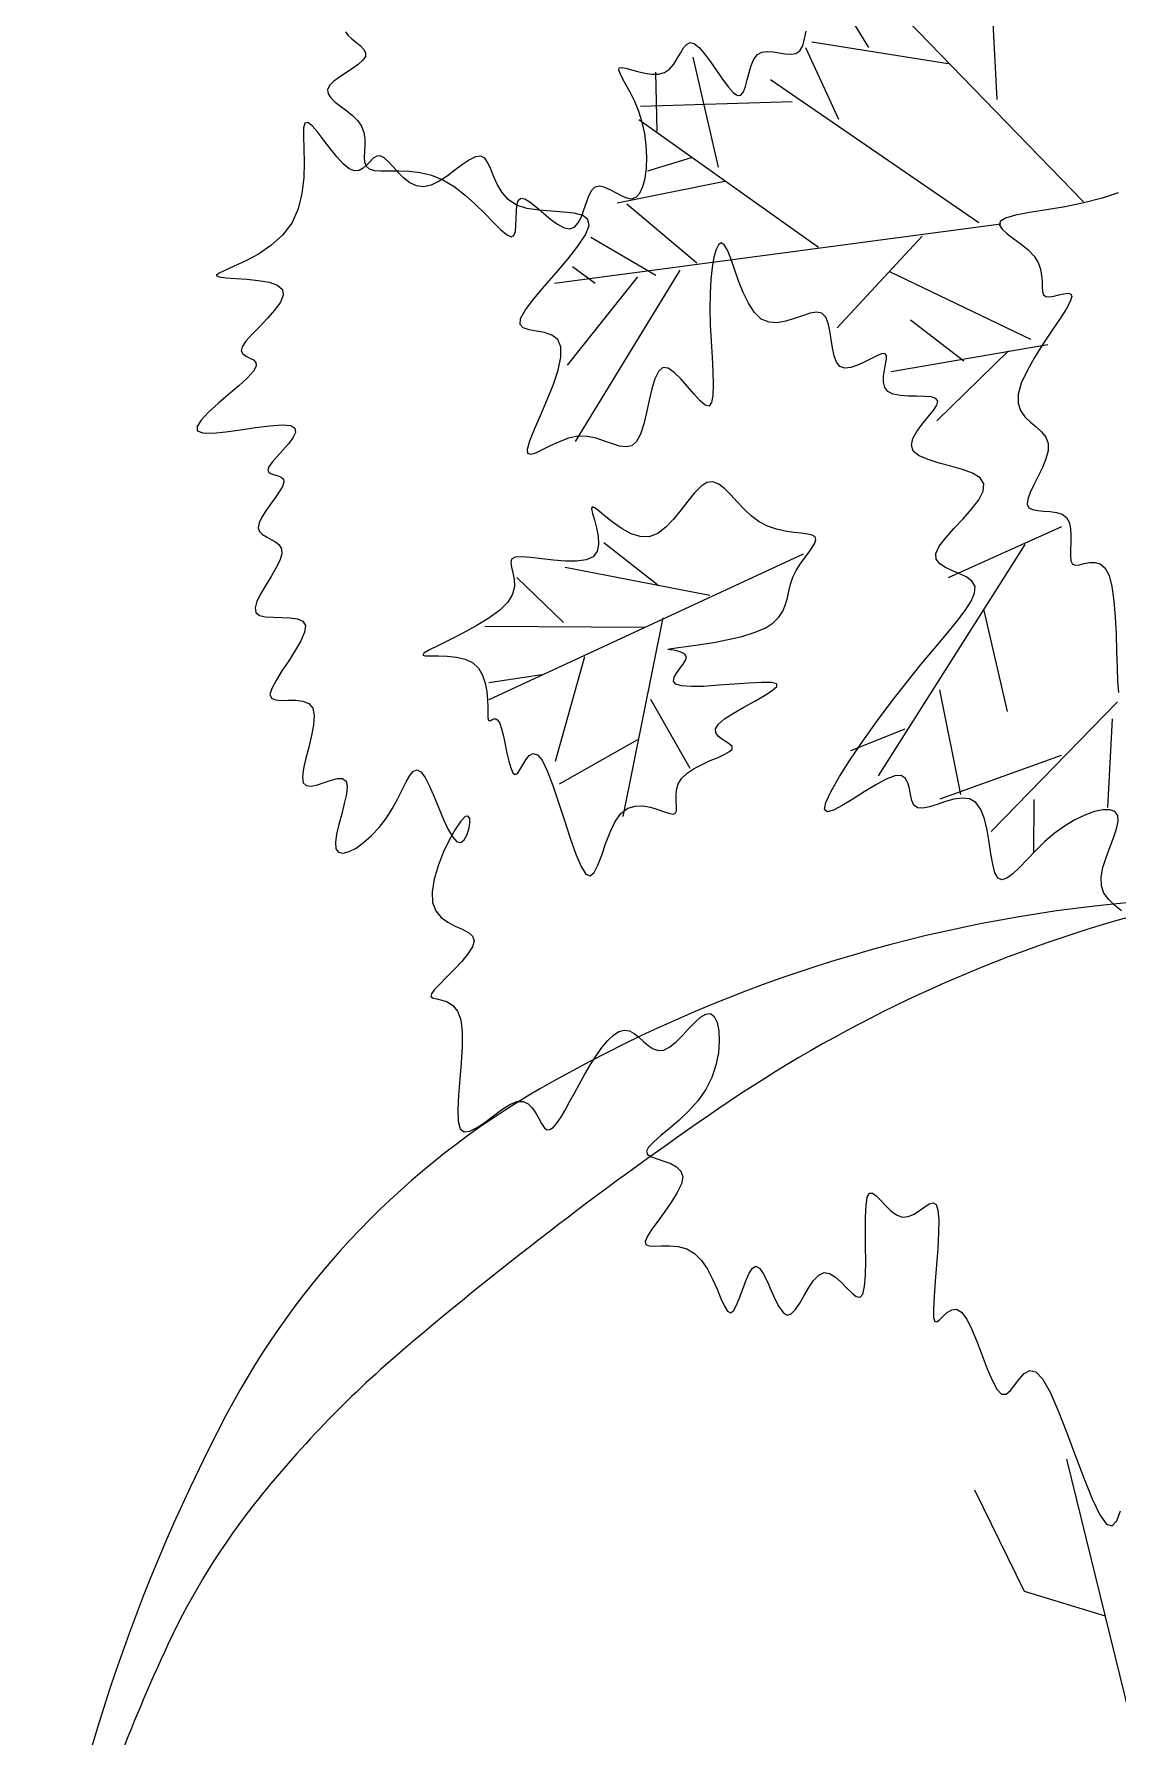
# Model space of a CAD drawing. Extents: x 2080 to 102394, y 2071 to 93424.
# Drawn here: x 82899 to 82984.5, y 79827.9 to 79962.2 of the extents above; entities that cross this region are included whole.
import ezdxf

# ---------------------------------------------------------------- set-up
doc = ezdxf.new("R2010")
doc.units = 0
doc.header["$LTSCALE"] = 20
doc.header["$MEASUREMENT"] = 0
doc.layers.add('casuanut tree', color=100, linetype='Continuous', lineweight=5)
doc.layers.add('tree', color=60, linetype='Continuous', lineweight=0)

# ---------------------------------------------------------------- blocks, each defined once
blk = doc.blocks.new('tr')
at = {"layer": 'casuanut tree'}
for p, q in [((-0.1186, 0.3345), (-0.0824, 0.54)), ((-0.0583, 0.2167), (-0.2243, 0.4916)), ((-0.4024, 0.3315), (-0.4024, 0.4433)), ((-0.2307, 0.4134), (-0.2425, 0.4487)), ((-0.4537, 0.3798), (-0.4417, 0.4372)), ((-0.2758, 0.3506), (-0.2915, 0.4272)), ((-0.1579, 0.3798), (-0.2847, 0.4312)), ((-0.317, 0.3781), (-0.4641, 0.4075)), ((-0.3239, 0.2318), (-0.4688, 0.3949)), ((-0.1639, 0.2197), (-0.333, 0.404)), ((-0.4266, 0.3466), (-0.4719, 0.3436)), ((-0.3994, 0.3164), (-0.5081, 0.3194)), ((-0.4447, 0.2439), (-0.499, 0.3164)), ((-0.487, 0.2409), (-0.5413, 0.2922)), ((-0.1428, 0.2137), (-0.5866, 0.256)), ((-0.5473, 0.2469), (-0.5654, 0.2681)), ((-0.4628, 0.2409), (-0.6017, 0.0989)), ((-0.5051, 0.2439), (-0.5926, 0.1744)), ((-0.2213, 0.2197), (-0.3239, 0.1502)), ((-0.1398, 0.0959), (-0.2605, 0.1925)), ((-0.2092, 0.0898), (-0.2515, 0.1412)), ((-0.1247, 0.0868), (-0.2817, 0.0959)), ((-0.1639, 0.0898), (-0.2485, 0.0385)), ((-0.5539, -0.0579), (-0.5967, -0.0051)), ((-0.6532, -0.073), (-0.6884, -0.0189)), ((-0.5062, -0.0793), (-0.6394, -0.0202)), ((-0.4069, -0.0604), (-0.7425, -0.1308)), ((-0.5766, -0.0956), (-0.7299, -0.0592)), ((-0.5565, -0.0906), (-0.6394, -0.2729)), ((-0.1911, -0.1005), (-0.3843, -0.2908)), ((-0.1519, -0.0915), (-0.2726, -0.1156)), ((-0.6859, -0.1183), (-0.7387, -0.1145)), ((-0.6407, -0.1107), (-0.6922, -0.205)), ((-0.5866, -0.166), (-0.564, -0.2415)), ((-0.2454, -0.1549), (-0.2454, -0.2576)), ((-0.608, -0.2025), (-0.6935, -0.2276)), ((-0.3058, -0.2214), (-0.3088, -0.3271)), ((-0.3481, -0.2516), (-0.4054, -0.2606)), ((-0.1368, -0.2727), (-0.2877, -0.3694)), ((-0.1458, -0.2878), (-0.17, -0.3724)), ((-0.2032, -0.312), (-0.33, -0.3271)), ((-0.2394, -0.3482), (-0.2515, -0.3996))]:
    blk.add_line(p, q, dxfattribs=at)
for points in [[(-0.7318, 0.5449), (-0.7302, 0.541), (-0.7274, 0.5369), (-0.7241, 0.5327), (-0.7208, 0.5285), (-0.7184, 0.5244), (-0.7173, 0.5205), (-0.7182, 0.5169), (-0.7215, 0.5138), (-0.7268, 0.5109), (-0.7333, 0.5082), (-0.7405, 0.5055), (-0.7477, 0.5028), (-0.7541, 0.5), (-0.7591, 0.4968), (-0.7621, 0.4933), (-0.7625, 0.4892), (-0.7607, 0.4847), (-0.7574, 0.4797), (-0.7531, 0.4744), (-0.7483, 0.4688), (-0.7437, 0.4629), (-0.7398, 0.4567), (-0.7373, 0.4505), (-0.7365, 0.4441), (-0.737, 0.4377), (-0.7384, 0.4316), (-0.7401, 0.4257), (-0.7416, 0.4202), (-0.7424, 0.4153), (-0.7419, 0.4111), (-0.7395, 0.4076), (-0.7351, 0.4051), (-0.7287, 0.4031), (-0.7207, 0.4013), (-0.7115, 0.3992), (-0.7016, 0.3965), (-0.6913, 0.3927), (-0.6809, 0.3876), (-0.6709, 0.3806), (-0.6615, 0.3716), (-0.6529, 0.3611), (-0.6451, 0.35), (-0.6381, 0.3389), (-0.6318, 0.3287), (-0.6264, 0.3201), (-0.6217, 0.3138), (-0.6179, 0.3107), (-0.615, 0.3113), (-0.6126, 0.3148), (-0.6107, 0.3203), (-0.6089, 0.3269), (-0.6072, 0.3337), (-0.6053, 0.3397), (-0.6029, 0.344), (-0.5999, 0.3457), (-0.5962, 0.344), (-0.5917, 0.3396), (-0.5867, 0.3334), (-0.5814, 0.3262), (-0.5758, 0.3189), (-0.5702, 0.3124), (-0.5646, 0.3075), (-0.5594, 0.3051), (-0.5545, 0.3058), (-0.55, 0.3091), (-0.5457, 0.3143), (-0.5417, 0.3205), (-0.5377, 0.3269), (-0.5337, 0.3328), (-0.5297, 0.3375), (-0.5256, 0.34), (-0.5213, 0.34), (-0.5168, 0.3378), (-0.5122, 0.3343), (-0.5075, 0.33), (-0.5027, 0.3258), (-0.4979, 0.3224), (-0.4932, 0.3205), (-0.4885, 0.3209), (-0.4839, 0.324), (-0.4796, 0.3296), (-0.4756, 0.3373), (-0.4721, 0.3467), (-0.4693, 0.3572), (-0.4672, 0.3686), (-0.4661, 0.3803), (-0.4659, 0.3919), (-0.4669, 0.403), (-0.4686, 0.4134), (-0.4708, 0.4228), (-0.4731, 0.4312), (-0.4751, 0.4382), (-0.4765, 0.4437), (-0.477, 0.4475), (-0.4761, 0.4493), (-0.4736, 0.4492), (-0.4697, 0.4475), (-0.4647, 0.4448), (-0.4589, 0.4416), (-0.4526, 0.4384), (-0.446, 0.4359), (-0.4395, 0.4344), (-0.4333, 0.4347), (-0.4277, 0.4369), (-0.4226, 0.4407), (-0.418, 0.4453), (-0.4137, 0.45), (-0.4097, 0.4542), (-0.4059, 0.457), (-0.4021, 0.4579), (-0.3984, 0.4561), (-0.3945, 0.4512), (-0.3906, 0.4438), (-0.3867, 0.4347), (-0.3828, 0.425), (-0.3789, 0.4154), (-0.3751, 0.4068), (-0.3715, 0.4002), (-0.368, 0.3964), (-0.3647, 0.396), (-0.3615, 0.3985), (-0.3584, 0.4032), (-0.3552, 0.4092), (-0.3518, 0.4158), (-0.3482, 0.4222), (-0.3442, 0.4276), (-0.3398, 0.4313), (-0.3349, 0.4327), (-0.3297, 0.4322), (-0.3242, 0.4304), (-0.3186, 0.4281), (-0.313, 0.4258), (-0.3077, 0.4242), (-0.3027, 0.4239), (-0.2982, 0.4257), (-0.2942, 0.4298), (-0.2908, 0.4359), (-0.2876, 0.4431)], [(-0.1798, -0.4752), (-0.185, -0.4683), (-0.1895, -0.4614), (-0.1926, -0.4542), (-0.1935, -0.4465), (-0.1917, -0.4381), (-0.1879, -0.4293), (-0.1827, -0.4203), (-0.1769, -0.4114), (-0.1711, -0.4029), (-0.1662, -0.395), (-0.1629, -0.388), (-0.1619, -0.3823), (-0.1638, -0.3779), (-0.1683, -0.375), (-0.1751, -0.3735), (-0.1836, -0.3734), (-0.1935, -0.3746), (-0.2044, -0.377), (-0.2157, -0.3807), (-0.2272, -0.3856), (-0.2384, -0.3916), (-0.2491, -0.3982), (-0.2591, -0.4047), (-0.2682, -0.4106), (-0.2762, -0.4153), (-0.2828, -0.4181), (-0.288, -0.4186), (-0.2914, -0.4161), (-0.2931, -0.4102), (-0.2934, -0.4015), (-0.2928, -0.391), (-0.292, -0.3793), (-0.2913, -0.3674), (-0.2914, -0.356), (-0.2928, -0.3461), (-0.2959, -0.3383), (-0.3012, -0.3334), (-0.3082, -0.3309), (-0.3164, -0.3302), (-0.3251, -0.3306), (-0.3337, -0.3314), (-0.3417, -0.3321), (-0.3484, -0.332), (-0.3533, -0.3304), (-0.3561, -0.3269), (-0.3571, -0.3219), (-0.3571, -0.3161), (-0.3569, -0.3099), (-0.3571, -0.304), (-0.3586, -0.2991), (-0.362, -0.2956), (-0.368, -0.2944), (-0.3771, -0.2956), (-0.3885, -0.2988), (-0.4011, -0.303), (-0.4137, -0.3075), (-0.4254, -0.3114), (-0.435, -0.3139), (-0.4413, -0.3141), (-0.4434, -0.3113), (-0.4404, -0.3048), (-0.4329, -0.2951), (-0.4215, -0.2828), (-0.4071, -0.2686), (-0.3905, -0.2532), (-0.3725, -0.2373), (-0.3538, -0.2215), (-0.3353, -0.2065), (-0.3177, -0.1928), (-0.3014, -0.1806), (-0.2866, -0.1696), (-0.2738, -0.1597), (-0.2633, -0.1509), (-0.2554, -0.1431), (-0.2504, -0.1361), (-0.2486, -0.1299), (-0.2503, -0.1242), (-0.2545, -0.1191), (-0.2603, -0.1142), (-0.2668, -0.1096), (-0.2729, -0.1049), (-0.2776, -0.1001), (-0.28, -0.0949), (-0.279, -0.0893), (-0.2741, -0.0831), (-0.266, -0.0764), (-0.256, -0.0693), (-0.2451, -0.062), (-0.2346, -0.0545), (-0.2257, -0.0471), (-0.2194, -0.0399), (-0.2171, -0.033), (-0.2194, -0.0264), (-0.2257, -0.0202), (-0.2346, -0.0142), (-0.245, -0.0084), (-0.2557, -0.0028), (-0.2656, 0.0029), (-0.2734, 0.0086), (-0.2779, 0.0144), (-0.2784, 0.0204), (-0.2755, 0.0265), (-0.2701, 0.0325), (-0.2634, 0.0383), (-0.2563, 0.0438), (-0.2499, 0.0489), (-0.2451, 0.0534), (-0.243, 0.0572), (-0.2443, 0.0602), (-0.2485, 0.0626), (-0.2547, 0.0646), (-0.2623, 0.0665), (-0.2703, 0.0685), (-0.278, 0.0708), (-0.2845, 0.0737), (-0.2892, 0.0775), (-0.2913, 0.0822), (-0.2913, 0.0876), (-0.2899, 0.0933), (-0.2876, 0.099), (-0.2852, 0.1044), (-0.2833, 0.109), (-0.2825, 0.1126), (-0.2835, 0.1147), (-0.2868, 0.1151), (-0.2919, 0.1143), (-0.2982, 0.1128), (-0.3054, 0.111), (-0.3126, 0.1096), (-0.3195, 0.109), (-0.3254, 0.1097), (-0.3297, 0.1124), (-0.3321, 0.1173), (-0.333, 0.124), (-0.3328, 0.132), (-0.3321, 0.1404), (-0.3315, 0.1489), (-0.3314, 0.1566), (-0.3325, 0.1631), (-0.3353, 0.1676), (-0.3402, 0.1699), (-0.3467, 0.1703), (-0.3545, 0.1696), (-0.3631, 0.1686), (-0.3719, 0.168), (-0.3805, 0.1684), (-0.3883, 0.1707), (-0.395, 0.1755), (-0.4001, 0.1833), (-0.4039, 0.1936), (-0.4065, 0.2053), (-0.4084, 0.2176), (-0.4098, 0.2297), (-0.411, 0.2406), (-0.4124, 0.2495), (-0.4141, 0.2555), (-0.4166, 0.2579), (-0.4197, 0.2568), (-0.4232, 0.2526), (-0.427, 0.2457), (-0.4309, 0.2363), (-0.4349, 0.2248), (-0.4387, 0.2116), (-0.4423, 0.1969), (-0.4455, 0.1813), (-0.4483, 0.1654), (-0.451, 0.1498), (-0.4536, 0.1354), (-0.4561, 0.1228), (-0.4588, 0.1128), (-0.4616, 0.1061), (-0.4648, 0.1034), (-0.4684, 0.1052), (-0.4723, 0.1105), (-0.4766, 0.1182), (-0.4811, 0.1271), (-0.4859, 0.1359), (-0.4908, 0.1436), (-0.4958, 0.149), (-0.5008, 0.1507), (-0.5059, 0.1481), (-0.511, 0.1418), (-0.5161, 0.1328), (-0.5213, 0.1223), (-0.5265, 0.1112), (-0.5317, 0.1007), (-0.5371, 0.0917), (-0.5425, 0.0854), (-0.5481, 0.0824), (-0.5538, 0.0825), (-0.5599, 0.0847), (-0.5663, 0.0885), (-0.5732, 0.0929), (-0.5807, 0.0974), (-0.5888, 0.1011), (-0.5977, 0.1034), (-0.6073, 0.1037), (-0.6172, 0.1024), (-0.6267, 0.1004), (-0.6354, 0.0982), (-0.6426, 0.0966), (-0.6477, 0.0963), (-0.6502, 0.0979), (-0.6495, 0.1023), (-0.6452, 0.1098), (-0.6382, 0.1199), (-0.6293, 0.1318), (-0.6198, 0.1449), (-0.6105, 0.1584), (-0.6024, 0.1715), (-0.5967, 0.1835), (-0.5943, 0.1935), (-0.5958, 0.2012), (-0.6005, 0.2068), (-0.6071, 0.2109), (-0.6144, 0.2141), (-0.6213, 0.217), (-0.6264, 0.2202), (-0.6287, 0.2242), (-0.627, 0.2296), (-0.6203, 0.2369), (-0.6098, 0.2457), (-0.5967, 0.2555), (-0.5823, 0.2659), (-0.5682, 0.2765), (-0.5555, 0.2866), (-0.5458, 0.296), (-0.5403, 0.304), (-0.5399, 0.3103), (-0.5441, 0.3153), (-0.5518, 0.3193), (-0.5619, 0.3228), (-0.5734, 0.3262), (-0.5852, 0.33), (-0.5963, 0.3344), (-0.6056, 0.34), (-0.6123, 0.3471), (-0.6167, 0.3552), (-0.6195, 0.3637), (-0.6212, 0.3723), (-0.6224, 0.3803), (-0.6238, 0.3871), (-0.6258, 0.3923), (-0.6292, 0.3952), (-0.6343, 0.3957), (-0.6409, 0.394), (-0.6487, 0.391), (-0.6572, 0.3872), (-0.6661, 0.3834), (-0.675, 0.3802), (-0.6834, 0.3783), (-0.6911, 0.3783), (-0.6978, 0.3808), (-0.7034, 0.3853), (-0.7082, 0.3911), (-0.7124, 0.3976), (-0.7161, 0.4042), (-0.7195, 0.4102), (-0.7227, 0.4149), (-0.726, 0.4178), (-0.7295, 0.4183), (-0.7332, 0.4171), (-0.7371, 0.4147), (-0.7411, 0.412), (-0.7453, 0.4097), (-0.7496, 0.4084), (-0.7541, 0.409), (-0.7587, 0.4121), (-0.7634, 0.4183), (-0.7681, 0.4266), (-0.7727, 0.4362), (-0.7771, 0.446), (-0.7813, 0.4549), (-0.7851, 0.4619), (-0.7885, 0.466), (-0.7913, 0.4662), (-0.7936, 0.4618), (-0.7957, 0.4534), (-0.7979, 0.4419), (-0.8008, 0.4283), (-0.8046, 0.4137), (-0.8099, 0.3989), (-0.8169, 0.3849), (-0.8262, 0.3727), (-0.838, 0.363), (-0.8513, 0.3557), (-0.8653, 0.3503), (-0.879, 0.3465), (-0.8914, 0.3439), (-0.9015, 0.342), (-0.9082, 0.3405), (-0.9107, 0.3389), (-0.9083, 0.337), (-0.9018, 0.3347), (-0.8926, 0.3319), (-0.882, 0.3286), (-0.8711, 0.3249), (-0.8613, 0.3207), (-0.8538, 0.316), (-0.8499, 0.3107), (-0.8505, 0.305), (-0.8548, 0.2989), (-0.8619, 0.2927), (-0.8707, 0.2864), (-0.8802, 0.2802), (-0.8892, 0.2744), (-0.8967, 0.2692), (-0.9017, 0.2645), (-0.9034, 0.2607), (-0.9025, 0.2575), (-0.9, 0.2547), (-0.8968, 0.252), (-0.8938, 0.2493), (-0.892, 0.2463), (-0.8925, 0.2428), (-0.8961, 0.2386), (-0.9034, 0.2335), (-0.9136, 0.2278), (-0.9253, 0.2216), (-0.9374, 0.2152), (-0.9486, 0.209), (-0.9575, 0.2031), (-0.9629, 0.1979), (-0.9636, 0.1935), (-0.9587, 0.1903), (-0.9492, 0.1879), (-0.9364, 0.1862), (-0.9218, 0.1848), (-0.9067, 0.1836), (-0.8925, 0.1821), (-0.8806, 0.1803), (-0.8724, 0.1778), (-0.8689, 0.1744), (-0.8694, 0.1702), (-0.873, 0.1656), (-0.8787, 0.1607), (-0.8856, 0.1558), (-0.8925, 0.151), (-0.8986, 0.1466), (-0.9028, 0.1428), (-0.9045, 0.1398), (-0.9039, 0.1375), (-0.9018, 0.1355), (-0.8989, 0.1338), (-0.8957, 0.1321), (-0.893, 0.1302), (-0.8914, 0.1278), (-0.8916, 0.1248), (-0.8939, 0.121), (-0.8981, 0.1166), (-0.9035, 0.1117), (-0.9094, 0.1065), (-0.9153, 0.1012), (-0.9205, 0.096), (-0.9244, 0.091), (-0.9265, 0.0865), (-0.9261, 0.0826), (-0.924, 0.079), (-0.9206, 0.0758), (-0.9167, 0.0725), (-0.913, 0.0692), (-0.9101, 0.0654), (-0.9088, 0.0611), (-0.9096, 0.0561), (-0.913, 0.0501), (-0.9184, 0.0436), (-0.925, 0.0366), (-0.9321, 0.0294), (-0.9387, 0.0225), (-0.9441, 0.016), (-0.9474, 0.0102), (-0.9478, 0.0054), (-0.9449, 0.0017), (-0.9392, -0.001), (-0.9318, -0.0032), (-0.9236, -0.0052), (-0.9157, -0.0073), (-0.9089, -0.01), (-0.9043, -0.0135), (-0.9028, -0.0183), (-0.9051, -0.0245), (-0.9106, -0.0319), (-0.9181, -0.04), (-0.9267, -0.0484), (-0.9355, -0.0568), (-0.9433, -0.0646), (-0.9493, -0.0714), (-0.9524, -0.0769), (-0.9518, -0.0807), (-0.9483, -0.0833), (-0.9426, -0.085), (-0.9357, -0.0865), (-0.9286, -0.0881), (-0.922, -0.0905), (-0.9168, -0.0941), (-0.9141, -0.0994), (-0.9143, -0.1068), (-0.917, -0.1157), (-0.9214, -0.1257), (-0.9266, -0.1361), (-0.9319, -0.1462), (-0.9364, -0.1555), (-0.9394, -0.1634), (-0.94, -0.1693), (-0.9377, -0.1727), (-0.933, -0.1742), (-0.9267, -0.1743), (-0.9196, -0.1737), (-0.9124, -0.173), (-0.9059, -0.1729), (-0.901, -0.1741), (-0.8983, -0.1772), (-0.8984, -0.1826), (-0.9009, -0.1899), (-0.905, -0.1985), (-0.9098, -0.2079), (-0.9148, -0.2174), (-0.9192, -0.2263), (-0.9222, -0.2342), (-0.9231, -0.2403), (-0.9213, -0.2442), (-0.9171, -0.246), (-0.9111, -0.2459), (-0.9035, -0.244), (-0.895, -0.2404), (-0.8859, -0.2355), (-0.8767, -0.2294), (-0.8679, -0.2223), (-0.8599, -0.2143), (-0.8527, -0.2061), (-0.8462, -0.1983), (-0.8405, -0.1914), (-0.8354, -0.186), (-0.831, -0.1828), (-0.8272, -0.1823), (-0.824, -0.1851), (-0.8213, -0.1915), (-0.8189, -0.2008), (-0.8168, -0.212), (-0.8148, -0.2241), (-0.8128, -0.236), (-0.8105, -0.2467), (-0.8079, -0.2552), (-0.8049, -0.2606), (-0.8012, -0.262), (-0.7974, -0.2602), (-0.7937, -0.2562), (-0.7905, -0.251), (-0.7883, -0.2456), (-0.7874, -0.2409), (-0.7883, -0.2381), (-0.7913, -0.238), (-0.7967, -0.2415), (-0.8039, -0.2481), (-0.812, -0.2571), (-0.8205, -0.2678), (-0.8285, -0.2794), (-0.8352, -0.2914), (-0.84, -0.303), (-0.842, -0.3135), (-0.8408, -0.3224), (-0.8371, -0.3298), (-0.8316, -0.336), (-0.8254, -0.3413), (-0.8193, -0.346), (-0.8141, -0.3505), (-0.8109, -0.3549), (-0.8105, -0.3597), (-0.8134, -0.3651), (-0.8192, -0.3708), (-0.8269, -0.3768), (-0.8357, -0.3827), (-0.8446, -0.3883), (-0.8528, -0.3935), (-0.8593, -0.3979), (-0.8634, -0.4014), (-0.8644, -0.4039), (-0.8627, -0.4057), (-0.8592, -0.4074), (-0.8547, -0.4096), (-0.8498, -0.4127), (-0.8454, -0.4173), (-0.8421, -0.4239), (-0.8409, -0.433), (-0.8421, -0.4449), (-0.8454, -0.459), (-0.8499, -0.4744), (-0.855, -0.49), (-0.8598, -0.5051), (-0.8637, -0.5187), (-0.8659, -0.5299), (-0.8657, -0.5378), (-0.8625, -0.5417), (-0.8568, -0.5423), (-0.8492, -0.5404), (-0.8403, -0.5369), (-0.8308, -0.5327), (-0.8213, -0.5286), (-0.8125, -0.5255), (-0.8049, -0.5243), (-0.799, -0.5255), (-0.7947, -0.5289), (-0.7916, -0.5338), (-0.7894, -0.5395), (-0.7877, -0.5454), (-0.7862, -0.5509), (-0.7845, -0.5553), (-0.7823, -0.5581), (-0.7794, -0.5586), (-0.7757, -0.5572), (-0.7712, -0.5539), (-0.7661, -0.5492), (-0.7605, -0.5432), (-0.7543, -0.5363), (-0.7477, -0.5288), (-0.7407, -0.5209), (-0.7334, -0.5128), (-0.7259, -0.505), (-0.7184, -0.4977), (-0.711, -0.4911), (-0.7038, -0.4857), (-0.6971, -0.4817), (-0.691, -0.4794), (-0.6855, -0.4792), (-0.6808, -0.4811), (-0.6767, -0.4847), (-0.673, -0.4894), (-0.6695, -0.4945), (-0.6658, -0.4995), (-0.6618, -0.5037), (-0.6571, -0.5066), (-0.6517, -0.5073), (-0.6453, -0.5057), (-0.6382, -0.5022), (-0.6307, -0.4975), (-0.6232, -0.4924), (-0.6158, -0.4876), (-0.6091, -0.4839), (-0.6033, -0.482), (-0.5988, -0.4826), (-0.5958, -0.4862), (-0.5944, -0.4926), (-0.5946, -0.501), (-0.5964, -0.511), (-0.5999, -0.522), (-0.605, -0.5333), (-0.6117, -0.5444), (-0.6202, -0.5547), (-0.6302, -0.5637), (-0.6413, -0.5716), (-0.6526, -0.5783), (-0.6637, -0.5841), (-0.6737, -0.5891), (-0.6821, -0.5935), (-0.6881, -0.5974), (-0.6911, -0.6009), (-0.6907, -0.6042), (-0.6875, -0.6074), (-0.6825, -0.6107), (-0.6765, -0.6143), (-0.6705, -0.6182), (-0.6655, -0.6226), (-0.6623, -0.6277), (-0.6619, -0.6336), (-0.6648, -0.6403), (-0.6706, -0.6477), (-0.6782, -0.6554), (-0.6868, -0.6631), (-0.6954, -0.6705), (-0.7032, -0.6773), (-0.7092, -0.6831), (-0.7125, -0.6876), (-0.7125, -0.6907), (-0.7096, -0.6927), (-0.7044, -0.6942), (-0.6976, -0.6955), (-0.6899, -0.6973), (-0.6818, -0.7), (-0.6741, -0.7041), (-0.6675, -0.7102), (-0.6624, -0.7184), (-0.6586, -0.7283), (-0.6559, -0.739), (-0.6538, -0.7496), (-0.6522, -0.7594), (-0.6505, -0.7675), (-0.6486, -0.7732), (-0.6461, -0.7755), (-0.6427, -0.7741), (-0.6386, -0.7695), (-0.634, -0.763), (-0.6291, -0.7554), (-0.6241, -0.7479), (-0.6193, -0.7415), (-0.615, -0.7372), (-0.6112, -0.7361), (-0.6082, -0.7389), (-0.6058, -0.7449), (-0.6038, -0.753), (-0.602, -0.7623), (-0.6002, -0.7717), (-0.598, -0.7801), (-0.5954, -0.7867), (-0.592, -0.7902), (-0.5878, -0.79), (-0.5828, -0.7868), (-0.5772, -0.7815), (-0.5712, -0.7751), (-0.565, -0.7685), (-0.5588, -0.7628), (-0.5527, -0.7588), (-0.547, -0.7575), (-0.5418, -0.7596), (-0.537, -0.7643), (-0.5326, -0.7705), (-0.5286, -0.7772), (-0.5248, -0.7833), (-0.5212, -0.7876), (-0.5177, -0.7891), (-0.5144, -0.7868), (-0.511, -0.7799), (-0.5076, -0.7692), (-0.5043, -0.756), (-0.501, -0.7414), (-0.4977, -0.7268), (-0.4946, -0.7133), (-0.4915, -0.7021), (-0.4885, -0.6944), (-0.4855, -0.6911), (-0.4826, -0.6917), (-0.4796, -0.695), (-0.4764, -0.7003), (-0.4728, -0.7066), (-0.4688, -0.7128), (-0.4643, -0.7181), (-0.4592, -0.7214), (-0.4534, -0.7223), (-0.4472, -0.7211), (-0.4411, -0.7189), (-0.4353, -0.7165), (-0.4302, -0.7148), (-0.4263, -0.7146), (-0.4238, -0.7169), (-0.4232, -0.7226), (-0.4246, -0.7321), (-0.4277, -0.7448), (-0.432, -0.7595), (-0.4368, -0.7751), (-0.4417, -0.7906), (-0.4461, -0.8048), (-0.4495, -0.8167), (-0.4513, -0.8251), (-0.4512, -0.8294), (-0.4493, -0.8302), (-0.4461, -0.8287), (-0.4419, -0.8261), (-0.4371, -0.8234), (-0.4321, -0.8218), (-0.4274, -0.8224), (-0.4232, -0.8262), (-0.4198, -0.8342), (-0.4171, -0.8454), (-0.415, -0.8586), (-0.413, -0.8727), (-0.4111, -0.8865), (-0.4089, -0.8988), (-0.4063, -0.9084), (-0.4029, -0.9141), (-0.3986, -0.9152), (-0.3937, -0.9128), (-0.3882, -0.9083), (-0.3823, -0.9033), (-0.3764, -0.8993), (-0.3706, -0.8978), (-0.3651, -0.9004), (-0.3601, -0.9085), (-0.3558, -0.9231), (-0.352, -0.9429), (-0.3487, -0.966), (-0.3455, -0.9903), (-0.3423, -1.0141), (-0.3389, -1.0354), (-0.3351, -1.0523), (-0.3308, -1.0629), (-0.3258, -1.0658), (-0.3202, -1.062), (-0.3142, -1.0532)], [(-0.0228, 0.2178), (-0.0396, 0.216), (-0.0581, 0.2156), (-0.0772, 0.2162), (-0.0958, 0.2173), (-0.1127, 0.2184), (-0.1268, 0.2189), (-0.1372, 0.2183), (-0.1429, 0.2163), (-0.1445, 0.2129), (-0.1429, 0.2084), (-0.139, 0.2028), (-0.1337, 0.1966), (-0.1278, 0.1898), (-0.1223, 0.1827), (-0.118, 0.1755), (-0.1156, 0.1684), (-0.1148, 0.1616), (-0.1151, 0.1551), (-0.116, 0.1492), (-0.1171, 0.1439), (-0.1177, 0.1395), (-0.1174, 0.1361), (-0.1158, 0.1338), (-0.1124, 0.1327), (-0.1078, 0.1324), (-0.1027, 0.1325), (-0.0978, 0.1326), (-0.0936, 0.1321), (-0.0911, 0.1308), (-0.0907, 0.1281), (-0.0932, 0.1237), (-0.0991, 0.1171), (-0.1077, 0.1088), (-0.118, 0.0992), (-0.1291, 0.0886), (-0.1403, 0.0776), (-0.1504, 0.0665), (-0.1587, 0.0558), (-0.1642, 0.0459), (-0.1663, 0.0372), (-0.1655, 0.0296), (-0.1626, 0.0227), (-0.1586, 0.0163), (-0.154, 0.0103), (-0.1499, 0.0044), (-0.147, -0.0017), (-0.1462, -0.0082), (-0.1479, -0.0152), (-0.1518, -0.0226), (-0.1571, -0.0302), (-0.1631, -0.0377), (-0.1691, -0.0449), (-0.1744, -0.0516), (-0.1782, -0.0574), (-0.1799, -0.0622), (-0.179, -0.0659), (-0.1759, -0.0686), (-0.1712, -0.0707), (-0.1655, -0.0725), (-0.1594, -0.0744), (-0.1535, -0.0767), (-0.1485, -0.0796), (-0.145, -0.0837), (-0.1435, -0.0889), (-0.1435, -0.0952), (-0.1447, -0.1019), (-0.1465, -0.1089), (-0.1483, -0.1155), (-0.1498, -0.1215), (-0.1504, -0.1264), (-0.1495, -0.1299), (-0.147, -0.1316), (-0.143, -0.1321), (-0.1381, -0.1321), (-0.1328, -0.1323), (-0.1275, -0.1333), (-0.1228, -0.136), (-0.1191, -0.141), (-0.1169, -0.149), (-0.1166, -0.1604), (-0.1178, -0.1746), (-0.1202, -0.1905), (-0.1232, -0.2073), (-0.1266, -0.224), (-0.1297, -0.2397), (-0.1323, -0.2533), (-0.1338, -0.264)]]:
    blk.add_lwpolyline(points, dxfattribs=at)
blk.add_lwpolyline([(-0.5999, 0.0324), (-0.601, 0.0306), (-0.601, 0.0259), (-0.6007, 0.0192), (-0.6004, 0.0111), (-0.6006, 0.0027), (-0.602, -0.0051), (-0.605, -0.0117), (-0.6101, -0.016), (-0.6176, -0.0176), (-0.6271, -0.0167), (-0.6378, -0.0142), (-0.649, -0.0106), (-0.6601, -0.0066), (-0.6704, -0.0029), (-0.6791, -0.0002), (-0.6855, 0.0009), (-0.6892, -0.0002), (-0.6908, -0.0033), (-0.6911, -0.0079), (-0.691, -0.0137), (-0.6912, -0.0202), (-0.6926, -0.0272), (-0.6961, -0.0342), (-0.7024, -0.0408), (-0.7121, -0.0468), (-0.7244, -0.0521), (-0.7383, -0.0567), (-0.7528, -0.0607), (-0.7667, -0.0641), (-0.779, -0.067), (-0.7887, -0.0694), (-0.7947, -0.0713), (-0.7963, -0.0728), (-0.794, -0.0741), (-0.7888, -0.0755), (-0.7815, -0.0772), (-0.773, -0.0794), (-0.7643, -0.0824), (-0.7562, -0.0863), (-0.7497, -0.0915), (-0.7453, -0.0981), (-0.743, -0.1057), (-0.7422, -0.1139), (-0.7426, -0.1223), (-0.7438, -0.1303), (-0.7452, -0.1375), (-0.7466, -0.1435), (-0.7474, -0.1479), (-0.7474, -0.1503), (-0.7466, -0.1512), (-0.7453, -0.1511), (-0.7436, -0.1506), (-0.7418, -0.1502), (-0.74, -0.1506), (-0.7384, -0.1522), (-0.7373, -0.1558), (-0.7367, -0.1615), (-0.7366, -0.169), (-0.7367, -0.1774), (-0.7369, -0.1861), (-0.7369, -0.1943), (-0.7365, -0.2013), (-0.7356, -0.2063), (-0.7339, -0.2087), (-0.7314, -0.2081), (-0.7281, -0.2051), (-0.7243, -0.201), (-0.7201, -0.1968), (-0.7159, -0.1935), (-0.7118, -0.1924), (-0.7079, -0.1945), (-0.7046, -0.2008), (-0.702, -0.2122), (-0.6999, -0.2274), (-0.6982, -0.2452), (-0.6966, -0.264), (-0.695, -0.2823), (-0.6931, -0.2988), (-0.6907, -0.3119), (-0.6878, -0.3203), (-0.684, -0.3229), (-0.6794, -0.3205), (-0.6742, -0.3143), (-0.6683, -0.3055), (-0.662, -0.2954), (-0.6551, -0.2853), (-0.6479, -0.2762), (-0.6405, -0.2696), (-0.6328, -0.2662), (-0.6251, -0.2657), (-0.6176, -0.2673), (-0.6105, -0.2703), (-0.6039, -0.274), (-0.5982, -0.2777), (-0.5934, -0.2806), (-0.5898, -0.282), (-0.5875, -0.2814), (-0.5861, -0.2789), (-0.5852, -0.2751), (-0.5844, -0.2703), (-0.5834, -0.2649), (-0.5816, -0.2593), (-0.5786, -0.254), (-0.574, -0.2493), (-0.5676, -0.2456), (-0.5599, -0.2427), (-0.5513, -0.2405), (-0.5426, -0.2387), (-0.5344, -0.2373), (-0.5273, -0.2358), (-0.5219, -0.2343), (-0.5189, -0.2324), (-0.5185, -0.23), (-0.5203, -0.2272), (-0.5232, -0.224), (-0.5266, -0.2206), (-0.5295, -0.2169), (-0.5311, -0.2131), (-0.5304, -0.2092), (-0.5267, -0.2054), (-0.5195, -0.2016), (-0.5096, -0.198), (-0.4982, -0.1945), (-0.4865, -0.1911), (-0.4758, -0.1879), (-0.4672, -0.1849), (-0.462, -0.1821), (-0.4614, -0.1794), (-0.4662, -0.177), (-0.4755, -0.1747), (-0.4881, -0.1725), (-0.5025, -0.1703), (-0.5176, -0.168), (-0.5321, -0.1657), (-0.5445, -0.1631), (-0.5538, -0.1603), (-0.5588, -0.1572), (-0.5602, -0.1538), (-0.5589, -0.1503), (-0.5557, -0.1468), (-0.5516, -0.1432), (-0.5474, -0.1397), (-0.5441, -0.1363), (-0.5425, -0.1332), (-0.5433, -0.1304), (-0.5459, -0.128), (-0.5495, -0.1259), (-0.5533, -0.1242), (-0.5566, -0.123), (-0.5585, -0.1221), (-0.5582, -0.1218), (-0.5549, -0.122), (-0.5481, -0.1226), (-0.5382, -0.1236), (-0.5262, -0.1246), (-0.5127, -0.1255), (-0.4985, -0.126), (-0.4846, -0.1259), (-0.4716, -0.125), (-0.4603, -0.1231), (-0.4514, -0.12), (-0.4445, -0.1158), (-0.4393, -0.1107), (-0.4353, -0.1051), (-0.432, -0.099), (-0.429, -0.0927), (-0.4258, -0.0864), (-0.422, -0.0803), (-0.4174, -0.0746), (-0.4121, -0.0693), (-0.4066, -0.0644), (-0.4013, -0.06), (-0.3968, -0.056), (-0.3934, -0.0524), (-0.3915, -0.0492), (-0.3916, -0.0465), (-0.394, -0.0441), (-0.3984, -0.0419), (-0.4044, -0.0397), (-0.4115, -0.0372), (-0.4192, -0.0341), (-0.4273, -0.0303), (-0.4351, -0.0255), (-0.4423, -0.0194), (-0.4486, -0.012), (-0.454, -0.0038), (-0.4589, 0.0048), (-0.4635, 0.013), (-0.4681, 0.0202), (-0.4729, 0.0259), (-0.4781, 0.0294), (-0.484, 0.0302), (-0.4907, 0.0278), (-0.4983, 0.0229), (-0.5065, 0.0164), (-0.5152, 0.0092), (-0.5242, 0.0021), (-0.5334, -0.0039), (-0.5425, -0.008), (-0.5515, -0.0093), (-0.5602, -0.0072), (-0.5684, -0.0023), (-0.576, 0.0044), (-0.5829, 0.012), (-0.5889, 0.0195), (-0.5938, 0.0261), (-0.5975, 0.0307)], close=True, dxfattribs=at)
blk = doc.blocks.new('T3')
at = {"color": 3, "linetype": 'Continuous'}
for centre, radius, start, end in [((0.10242, -0.00083), 0.47779, 86.58911, 106.36827), ((0.02775, -0.12352), 0.59141, 95.77431, 119.94779), ((0.01573, -0.00474), 0.47203, 51.53933, 95.77344), ((0.12873, -0.0904), 0.57115, 106.36887, 124.44775), ((-0.10055, 0.09917), 0.33441, 119.94747, 152.28451), ((0.70051, -0.92406), 1.58205, 124.44579, 130.30315), ((-0.02905, -0.06393), 0.45419, 130.30051, 141.24542), ((0.26297, -0.0918), 0.74504, 152.28514, 172.40039), ((-0.15349, 0.03596), 0.29461, 141.24437, 154.99062), ((0.23121, -0.14348), 0.71911, 154.99236, 163.77852)]:
    blk.add_arc(centre, radius, start, end, dxfattribs=at)
blk = doc.blocks.new('A$C1D8D08D8')
at = {"color": 102}
for p, q in [((-235.34, -439.09), (-250.14, -378.93)), ((-254.54, -392.73), (-259.74, -382.15)), ((-246.12, -395.27), (-254.54, -392.73))]:
    blk.add_line(p, q, dxfattribs=at)
at = {"color": 102, "xscale": 253.5657267839997, "yscale": 253.5657267839997, "zscale": 253.5657267839738}
blk.add_blockref('T3', (-237.24, -438.94), dxfattribs=at)

msp = doc.modelspace()

# ---------------------------------------------------------------- block references
at = {"layer": 'casuanut tree', "linetype": 'Continuous', "xscale": 79.72900979429163, "yscale": 79.72900979430415, "zscale": 79.72900979430547, "rotation": 13.01607038380211}
msp.add_blockref('tr', (82990.242, 79933.194), dxfattribs=at)
at = {"layer": 'tree', "linetype": 'Continuous', "ltscale": 0.5, "xscale": 0.7566410380386515, "yscale": 0.7566410380386515, "zscale": 0.756641038041476}
msp.add_blockref('A$C1D8D08D8', (83169.769, 80136.519), dxfattribs=at)

doc.saveas('drawing.dxf')
